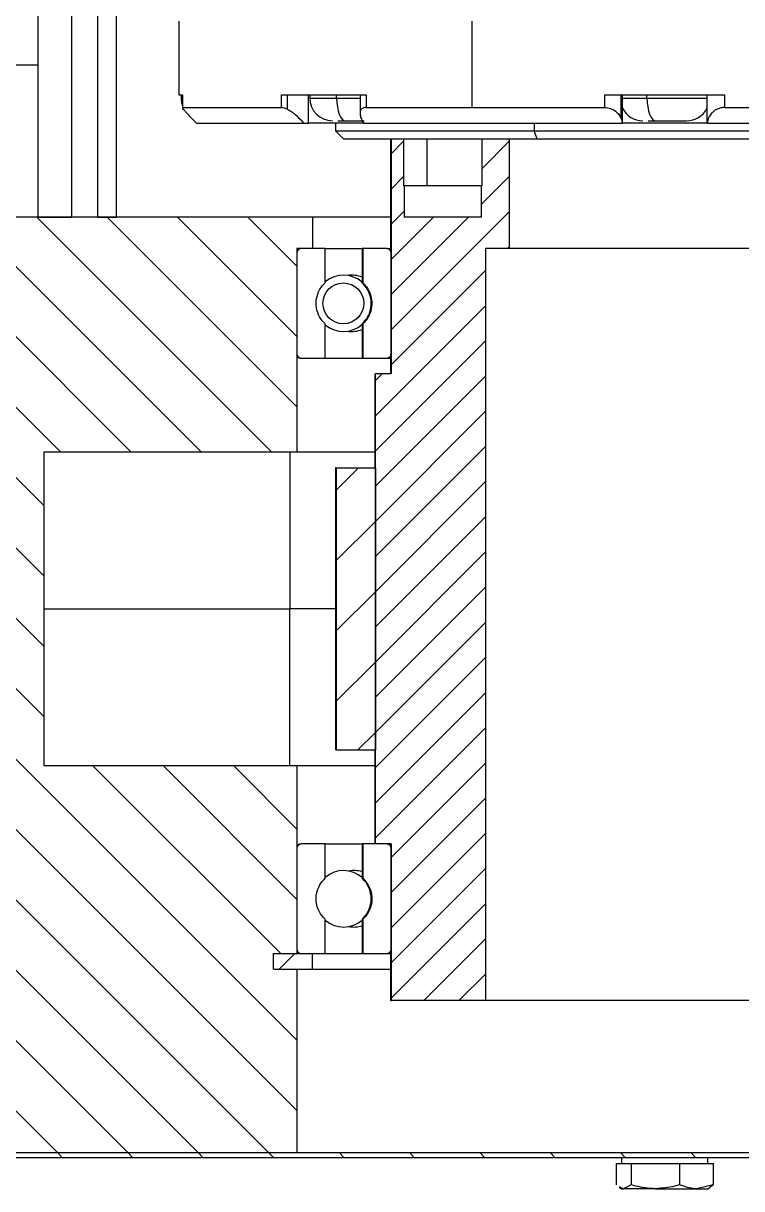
# Model space of a CAD drawing. Header units: millimetres. Extents: x -48 to 1187, y 2 to 839.
# Drawn here: x 588.9 to 634.7, y 359.9 to 434.3 of the extents above; entities that cross this region are included whole.
import ezdxf

# ---------------------------------------------------------------- set-up
doc = ezdxf.new("R2010")
doc.units = ezdxf.units.MM

# ---------------------------------------------------------------- blocks, each defined once
blk = doc.blocks.new('SW_HATCH_3')
at = {"color": 0, "linetype": 'Continuous', "lineweight": 18}
for p, q in [((-73.781, 7.041), (-72.98, 7.842)), ((-67.98, 6.107), (-66.248, 7.839)), ((-73.781, 4.796), (-72.98, 5.597)), ((-68.013, 3.829), (-66.248, 5.594)), ((-95.946, -19.896), (-118.842, 3)), ((-95.946, -15.406), (-114.352, 3)), ((-94.862, -12), (-109.862, 3)), ((-90.372, -12), (-105.372, 3)), ((-85.882, -12), (-100.882, 3)), ((-81.391, -12), (-96.391, 3)), ((-79.792, -9.109), (-91.901, 3)), ((-79.792, -4.619), (-87.411, 3)), ((-79.792, -0.129), (-82.921, 3)), ((-73.781, 2.551), (-72.948, 3.384)), ((-73.781, -4.184), (-66.248, 3.349)), ((-73.781, -1.939), (-68.842, 3)), ((-73.781, 0.306), (-71.087, 3)), ((-95.946, -24.386), (-122.903, 2.57)), ((-66.352, 1), (-66.248, 1.104)), ((-73.781, -6.429), (-67.758, -0.406)), ((-95.946, -28.876), (-122.903, -1.92)), ((-74.784, -9.677), (-67.758, -2.651)), ((-74.784, -11.922), (-67.758, -4.896)), ((-79.792, -49.52), (-122.903, -6.41)), ((-74.784, -7.432), (-74.352, -7)), ((-74.784, -14.167), (-67.758, -7.141)), ((-74.784, -16.412), (-67.758, -9.386)), ((-79.792, -54.01), (-122.903, -10.9)), ((-74.784, -18.657), (-67.758, -11.631)), ((-81.593, -56.7), (-126.293, -12)), ((-77.288, -14.427), (-75.862, -13)), ((-74.784, -20.902), (-67.758, -13.876)), ((-86.083, -56.7), (-126.673, -16.11)), ((-74.784, -23.147), (-67.758, -16.122)), ((-77.288, -18.917), (-74.784, -16.412)), ((-74.784, -25.392), (-67.758, -18.367)), ((-74.784, -27.637), (-67.758, -20.612)), ((-90.573, -56.7), (-126.404, -20.869)), ((-77.288, -23.407), (-74.784, -20.902)), ((-74.784, -29.882), (-67.758, -22.857)), ((-74.784, -32.127), (-67.758, -25.102)), ((-77.288, -27.897), (-74.784, -25.392)), ((-74.784, -34.372), (-67.758, -27.347)), ((-74.784, -36.617), (-67.758, -29.592)), ((-75.901, -31), (-74.784, -29.882)), ((-73.781, -37.86), (-67.758, -31.837)), ((-80.822, -44), (-92.822, -32)), ((-79.792, -40.54), (-88.332, -32)), ((-79.792, -36.05), (-83.842, -32)), ((-73.781, -40.105), (-67.758, -34.082)), ((-73.781, -42.35), (-67.758, -36.327)), ((-73.781, -44.595), (-67.758, -38.572)), ((-73.781, -46.84), (-67.758, -40.817)), ((-71.696, -47), (-67.758, -43.062)), ((-80.921, -45), (-79.921, -44)), ((-79.792, -45.03), (-79.822, -45)), ((-69.451, -47), (-67.758, -45.307)), ((-95.063, -56.7), (-100.484, -51.279)), ((-94.763, -57), (-95.063, -56.7)), ((-90.273, -57), (-90.573, -56.7)), ((-85.783, -57), (-86.083, -56.7)), ((-81.293, -57), (-81.593, -56.7)), ((-76.803, -57), (-77.103, -56.7)), ((-72.312, -57), (-72.612, -56.7)), ((-67.822, -57), (-68.122, -56.7)), ((-63.332, -57), (-63.632, -56.7)), ((-58.842, -57), (-59.142, -56.7)), ((-54.352, -57), (-54.652, -56.7))]:
    blk.add_line(p, q, dxfattribs=at)

msp = doc.modelspace()

# ---------------------------------------------------------------- linework, layer by layer
at = {"color": 7, "linetype": 'Continuous', "lineweight": 25}
for p, q in [((589.812617, 448.903208), (589.812617, 421.903205)), ((589.831906, 421.903205), (589.831906, 448.903208)), ((591.971512, 448.878204), (591.971512, 421.903205)), ((593.653727, 421.903209), (593.653727, 448.878204)), ((594.834658, 421.903209), (594.834658, 448.903208)), ((598.81262, 434.403208), (598.81262, 429.703211)), ((617.511827, 434.403208), (617.511827, 428.903208)), ((589.812617, 431.603206), (587.630901, 431.603206)), ((598.81262, 429.703211), (599.04899, 429.703211)), ((598.962615, 429.703211), (598.962615, 429.503207)), ((598.962615, 429.503207), (599.041368, 429.503207)), ((599.041368, 429.703211), (599.041368, 428.763406)), ((599.04899, 429.703211), (599.04899, 428.903208)), ((605.357657, 429.703211), (610.761243, 429.703211)), ((605.357657, 428.903208), (605.357657, 429.703211)), ((605.749729, 428.784074), (605.749729, 429.703211)), ((607.089724, 427.903206), (607.089724, 429.703211)), ((607.163626, 429.703211), (607.163626, 429.503207)), ((607.163626, 429.503207), (608.882751, 429.503207)), ((608.882751, 429.503207), (608.882751, 429.703211)), ((608.882751, 429.503207), (610.375802, 429.503207)), ((610.375802, 429.703211), (610.375802, 428.520569)), ((610.761243, 429.703211), (610.761243, 428.903208)), ((625.991705, 429.703211), (633.633527, 429.703211)), ((625.991705, 428.903208), (625.991705, 429.703211)), ((627.032864, 428.199054), (627.032864, 429.703211)), ((627.114955, 427.903206), (627.114955, 429.703211)), ((627.114955, 429.503207), (628.681737, 429.503207)), ((628.681737, 429.503207), (628.681737, 429.703211)), ((628.681737, 429.503207), (632.510278, 429.503207)), ((632.510278, 429.703211), (632.510278, 427.903206)), ((633.633527, 429.703211), (633.633527, 428.903208)), ((599.04899, 428.903208), (605.357657, 428.903208)), ((610.761243, 428.903208), (617.511827, 428.903208)), ((617.511827, 428.903208), (625.991705, 428.903208)), ((633.633527, 428.903208), (648.863989, 428.903208)), ((599.93467, 427.903206), (606.774147, 427.903206)), ((606.774147, 427.903206), (607.089724, 427.903206)), ((610.609721, 427.903206), (607.089724, 427.903206)), ((608.812618, 427.903206), (608.812618, 427.403209)), ((608.951415, 428.053209), (609.458107, 428.053209)), ((609.458107, 428.053209), (610.638584, 428.053209)), ((610.597286, 427.903206), (627.109247, 427.903206)), ((621.479827, 427.903206), (621.479827, 427.403209)), ((627.114955, 427.903206), (627.109247, 427.903206)), ((631.042692, 427.903206), (627.114955, 427.903206)), ((628.750402, 428.053209), (629.257101, 428.053209)), ((629.257101, 428.053209), (631.208393, 428.053209)), ((632.515985, 427.903206), (631.042692, 427.903206)), ((632.515985, 427.903206), (632.510278, 427.903206)), ((632.515985, 427.903206), (649.027947, 427.903206)), ((608.812618, 427.403209), (609.312619, 426.903208)), ((608.812618, 427.403209), (621.479827, 427.403209)), ((609.312619, 426.903208), (621.678221, 426.903208)), ((612.312618, 426.903204), (612.312618, 419.751515)), ((612.35674, 426.903204), (612.35674, 411.903204)), ((613.157678, 426.903208), (613.157678, 423.903206)), ((614.665675, 423.903206), (614.665675, 426.903208)), ((618.157673, 423.903206), (618.157673, 426.903208)), ((619.890037, 426.903204), (619.890037, 419.903205)), ((621.479827, 427.403209), (650.812614, 427.403209)), ((621.678221, 426.903208), (621.479827, 427.403209)), ((621.678221, 426.903208), (650.31262, 426.903208)), ((614.665675, 423.903206), (613.157678, 423.903206)), ((613.190088, 423.903206), (613.190088, 421.903205)), ((618.157673, 423.903206), (614.665675, 423.903206)), ((618.125263, 421.903205), (618.125263, 423.903206)), ((607.346925, 421.903209), (563.235189, 421.903205)), ((589.831906, 421.903205), (591.971512, 421.903205)), ((593.653727, 421.903209), (594.834658, 421.903209)), ((607.346925, 421.903209), (607.346925, 419.903209)), ((612.312618, 421.903209), (607.346925, 421.903209)), ((618.125263, 421.903205), (613.190088, 421.903205)), ((607.346925, 419.903209), (606.345463, 419.903209)), ((606.345463, 419.903209), (606.345463, 406.903208)), ((606.345463, 419.603207), (606.345463, 413.203207)), ((608.14819, 419.903209), (606.645885, 419.903209)), ((608.14819, 417.711118), (608.14819, 419.903209)), ((608.14819, 419.903209), (610.512617, 419.903209)), ((610.512617, 419.903209), (610.512617, 417.744846)), ((610.552619, 419.903209), (610.512617, 419.903209)), ((612.056005, 419.903209), (610.552619, 419.903209)), ((610.552619, 419.903209), (610.552619, 417.711118)), ((612.056005, 419.903209), (612.312618, 419.903209)), ((612.35674, 413.203207), (612.35674, 419.603207)), ((619.890037, 419.903205), (618.379879, 419.903205)), ((618.379879, 419.903205), (618.379879, 371.903204)), ((639.735195, 419.903205), (619.890037, 419.903205)), ((610.5148, 417.711118), (610.513608, 417.729532)), ((610.552619, 417.711118), (610.5148, 417.711118)), ((608.14819, 412.903206), (608.14819, 415.095297)), ((610.512617, 415.061568), (610.512617, 412.903206)), ((610.552619, 415.095297), (610.5148, 415.095297)), ((610.552619, 415.095297), (610.552619, 412.903206)), ((606.645885, 412.903206), (606.612618, 412.903206)), ((606.645885, 412.903206), (608.14819, 412.903206)), ((608.14819, 412.903206), (610.512617, 412.903206)), ((610.552619, 412.903206), (610.512617, 412.903206)), ((610.552619, 412.903206), (612.056005, 412.903206)), ((612.056005, 412.903206), (612.312618, 412.903206)), ((612.312618, 413.054348), (612.312618, 411.903204)), ((611.312616, 411.903204), (611.312616, 405.903206)), ((611.312616, 411.903204), (611.354354, 411.903204)), ((611.354354, 381.903203), (611.354354, 411.903204)), ((612.35674, 411.903204), (611.354354, 411.903204)), ((606.345463, 406.903208), (590.191576, 406.903208)), ((590.191576, 406.903208), (590.191576, 386.903207)), ((605.894367, 406.903208), (605.894367, 396.903207)), ((611.312616, 406.903208), (606.345463, 406.903208)), ((608.812618, 405.903206), (608.812618, 387.903207)), ((608.849379, 405.903206), (608.812618, 405.903206)), ((608.849379, 405.903206), (608.849379, 387.903207)), ((608.849379, 405.903206), (611.354354, 405.903206)), ((611.354354, 405.903206), (611.354354, 387.903207)), ((590.191576, 396.903207), (605.894367, 396.903207)), ((590.191576, 396.903207), (605.894367, 396.903207)), ((608.812618, 396.903207), (605.894367, 396.903207)), ((605.894367, 386.903207), (605.894367, 396.903207)), ((608.849379, 387.903207), (608.812618, 387.903207)), ((608.849379, 387.903207), (611.354354, 387.903207)), ((611.312616, 387.903207), (611.312616, 381.903203)), ((590.191576, 386.903207), (606.345463, 386.903207)), ((606.345463, 386.903207), (606.345463, 374.903207)), ((606.345463, 386.903207), (611.312616, 386.903207)), ((606.345463, 381.603208), (606.345463, 375.203207)), ((606.645885, 381.903207), (606.612618, 381.903207)), ((608.14819, 381.903207), (606.645885, 381.903207)), ((608.14819, 379.711116), (608.14819, 381.903207)), ((608.14819, 381.903207), (610.552619, 381.903207)), ((610.512617, 381.903207), (610.512617, 379.711116)), ((610.552619, 381.903207), (610.512617, 381.903207)), ((610.552619, 381.903207), (610.552619, 379.711116)), ((612.056005, 381.903207), (610.552619, 381.903207)), ((612.35674, 381.903203), (611.354354, 381.903203)), ((612.312618, 381.903203), (612.312618, 381.75303)), ((612.35674, 381.903203), (612.35674, 371.903204)), ((612.35674, 375.203207), (612.35674, 381.603208)), ((610.552619, 379.711116), (610.512625, 379.711116)), ((608.14819, 374.903207), (608.14819, 377.095299)), ((610.512617, 377.095299), (610.512617, 374.903207)), ((610.552619, 377.095299), (610.512625, 377.095299)), ((610.552619, 377.095299), (610.552619, 374.903207)), ((604.843485, 373.903207), (604.843485, 374.903207)), ((604.843485, 374.903207), (607.346925, 374.903207)), ((604.843485, 374.903207), (606.345463, 374.903207)), ((606.645885, 374.903207), (608.14819, 374.903207)), ((607.346925, 373.903207), (607.346925, 374.903207)), ((608.14819, 374.903207), (610.552619, 374.903207)), ((610.552619, 374.903207), (610.512617, 374.903207)), ((610.552619, 374.903207), (612.056005, 374.903207)), ((612.056005, 374.903207), (612.312618, 374.903207)), ((612.312618, 375.050579), (612.312618, 371.903204)), ((604.843485, 373.903207), (607.346925, 373.903207)), ((604.843485, 373.903207), (606.345463, 373.903207)), ((606.345463, 373.903207), (606.345463, 362.203207)), ((607.346925, 373.903207), (612.312618, 373.903207)), ((612.312618, 371.903204), (612.35674, 371.903204)), ((618.379879, 371.903204), (612.35674, 371.903204)), ((585.697542, 362.203207), (606.345463, 362.203207)), ((586.380246, 362.203207), (673.244986, 362.203208)), ((586.412023, 361.903207), (673.213217, 361.903208)), ((626.71316, 361.503207), (626.71316, 360.148827)), ((626.71316, 361.503207), (627.189058, 361.503207)), ((627.062622, 361.903208), (627.062622, 361.503207)), ((627.189058, 361.503207), (627.664956, 361.503207)), ((627.664956, 361.503207), (627.664956, 360.148827)), ((627.664956, 361.503207), (629.214677, 361.503207)), ((629.214677, 361.503207), (630.764398, 361.503207)), ((630.764398, 361.503207), (630.764398, 360.148827)), ((630.764398, 361.503207), (631.838235, 361.503207)), ((631.838235, 361.503207), (632.912072, 361.503207)), ((632.56261, 361.503207), (632.56261, 361.903208)), ((632.912072, 361.503207), (632.912072, 360.148828)), ((626.908678, 359.992086), (627.062622, 359.903207)), ((627.664956, 360.148827), (627.189058, 359.903207)), ((632.912072, 360.148828), (631.838235, 359.903207)), ((632.562625, 359.903207), (632.716554, 359.992086)), ((632.695246, 360.029012), (632.912072, 360.148828)), ((627.062622, 359.903207), (627.189058, 359.903207)), ((629.214677, 359.903207), (627.189058, 359.903207)), ((629.214677, 359.903207), (631.838235, 359.903207)), ((631.838235, 359.903207), (632.562625, 359.903207))]:
    msp.add_line(p, q, dxfattribs=at)
at = {"color": 7, "linetype": 'Continuous', "lineweight": 25, "flags": 128}
for points in [[(598.962615, 429.503207), (598.990481, 429.220327), (599.041368, 429.031854)], [(608.882751, 429.503207), (608.8938, 429.220327), (608.926545, 428.948318), (608.979712, 428.697632), (609.051268, 428.477903), (609.138454, 428.297577), (609.237927, 428.163582), (609.345864, 428.08107), (609.458107, 428.053209)], [(628.681737, 429.503207), (628.692794, 429.220327), (628.725532, 428.948318), (628.778699, 428.697632), (628.850254, 428.477903), (628.937441, 428.297577), (629.036921, 428.163582), (629.14485, 428.08107), (629.257101, 428.053209)], [(641.245353, 371.903204), (640.96846, 371.903204), (640.303734, 371.903204), (639.312151, 371.903204), (638.024616, 371.903204), (636.481243, 371.903204), (634.730104, 371.903204), (632.82575, 371.903204), (630.827534, 371.903204), (628.797698, 371.903204), (626.799482, 371.903204), (624.895143, 371.903204), (623.144004, 371.903204), (621.600616, 371.903204), (620.313081, 371.903204), (619.321513, 371.903204), (618.656772, 371.903204), (618.379879, 371.903204)]]:
    msp.add_lwpolyline(points, dxfattribs=at)
at = {"color": 7, "linetype": 'Continuous', "lineweight": 25}
msp.add_circle((609.312621, 416.403206), 1.302868, dxfattribs=at)
for centre, radius, start, end in [((608.613629, 429.503212), 1.450003, 180.00019075, 269.99995645), ((628.41261, 429.503208), 1.449999, 206.49985391, 270.0004631), ((631.212622, 429.503208), 1.449999, 270.00012571, 333.50014609), ((606.61262, 419.603211), 0.299998, 90.00033139, 152.93994503), ((609.312619, 416.403206), 1.8, 47.7991166, 130.30865371), ((609.826602, 416.403224), 1.799983, 67.5967386, 98.20861272), ((609.312618, 416.403205), 1.799997, 229.69130993, 312.15588715), ((609.826597, 416.403234), 1.800025, 261.79175186, 292.40289682), ((606.61262, 413.203204), 0.299998, 207.06005497, 269.99966861), ((606.612619, 381.603209), 0.299998, 90.00007147, 152.93933314), ((609.325485, 378.403211), 1.799996, 47.85559146, 130.8479697), ((610.000744, 378.403234), 1.799974, 73.47830793, 100.81119274), ((609.312613, 378.403208), 1.775003, 312.5363345, 47.4636655), ((609.325487, 378.403209), 1.800002, 229.15213337, 312.23091296), ((610.000743, 378.403187), 1.79998, 259.18885548, 286.52164386), ((606.612621, 375.20321), 0.300003, 207.06119463, 269.99940076)]:
    msp.add_arc(centre, radius, start, end, dxfattribs=at)
for points, knots in [([(599.04899, 428.903208), (599.049606, 428.890878), (599.052258, 428.837758), (599.092537, 428.799074), (599.123466, 428.76937)], [0, 0, 0, 0, 0.23212458, 1, 1, 1, 1]), ([(599.123466, 428.76937), (599.171479, 428.712633), (599.284935, 428.578564), (599.555403, 428.289585), (599.780514, 428.060253), (599.93467, 427.903206)], [0, 0, 0, 0, 0.187820511, 0.443818105, 1, 1, 1, 1]), ([(605.357657, 428.903208), (605.416774, 428.895993), (605.554054, 428.879238), (605.678738, 428.818599), (605.749729, 428.784074)], [0, 0, 0, 0, 0.4306278302, 1, 1, 1, 1]), ([(605.749729, 428.784074), (605.839409, 428.732522), (606.039604, 428.617442), (606.396776, 428.334813), (606.627474, 428.070958), (606.774147, 427.903206)], [0, 0, 0, 0, 0.228132013, 0.50926526, 1, 1, 1, 1]), ([(610.761243, 428.903208), (610.714866, 428.900433), (610.627713, 428.895216), (610.480041, 428.82937), (610.368898, 428.658852), (610.371954, 428.412627), (610.427854, 428.254674), (610.4579, 428.169773)], [0, 0, 0, 0, 0.142381838, 0.267568926, 0.484653384, 0.722998885, 1, 1, 1, 1]), ([(625.991705, 428.903208), (626.052985, 428.899958), (626.177404, 428.893359), (626.410752, 428.828691), (626.663492, 428.690873), (626.896421, 428.466033), (626.988736, 428.2854), (627.032864, 428.199054)], [0, 0, 0, 0, 0.138445767, 0.281089749, 0.543644908, 0.781852714, 1, 1, 1, 1]), ([(633.633527, 428.903208), (633.55348, 428.897638), (633.39529, 428.886629), (633.177023, 428.8084), (632.984402, 428.697584), (632.780252, 428.520478), (632.590088, 428.258031), (632.539996, 428.018179), (632.515985, 427.903206)], [0, 0, 0, 0, 0.146910263, 0.290323233, 0.42162931, 0.553394446, 0.785920351, 1, 1, 1, 1]), ([(610.4579, 428.169773), (610.480329, 428.119741), (610.521429, 428.028056), (610.573589, 427.942207), (610.597286, 427.903206)], [0, 0, 0, 0, 0.545701153, 1, 1, 1, 1]), ([(627.032864, 428.199054), (627.053058, 428.144803), (627.088816, 428.048743), (627.103052, 427.947341), (627.109247, 427.903206)], [0, 0, 0, 0, 0.56475879, 1, 1, 1, 1]), ([(606.645885, 419.903209), (606.62279, 419.901629), (606.565972, 419.897743), (606.480872, 419.860519), (606.405235, 419.791821), (606.354921, 419.702261), (606.348581, 419.635861), (606.345463, 419.603207)], [0, 0, 0, 0, 0.147343457, 0.362485803, 0.577494781, 0.792221879, 1, 1, 1, 1]), ([(612.35674, 419.603207), (612.355859, 419.620505), (612.353913, 419.658688), (612.333387, 419.728109), (612.286661, 419.804719), (612.206844, 419.869064), (612.125233, 419.899524), (612.073786, 419.902262), (612.056005, 419.903209)], [0, 0, 0, 0, 0.110238956, 0.243341175, 0.457646877, 0.671953972, 0.886624496, 1, 1, 1, 1]), ([(608.14819, 415.095297), (608.117932, 415.124278), (607.943984, 415.290881), (607.696081, 415.666207), (607.544421, 416.253429), (607.596436, 416.858319), (607.815035, 417.341862), (608.033478, 417.604125), (608.136069, 417.699812), (608.14819, 417.711118)], [0, 0, 0, 0, 0.042902469, 0.246633632, 0.450039624, 0.653218151, 0.856344453, 0.983026822, 1, 1, 1, 1]), ([(610.5148, 415.095297), (610.648507, 415.244575), (610.915987, 415.543205), (611.101182, 416.128278), (611.09231, 416.731129), (610.895446, 417.293131), (610.63774, 417.576117), (610.5148, 417.711118)], [0, 0, 0, 0, 0.2034935, 0.407089908, 0.610682413, 0.814273027, 1, 1, 1, 1]), ([(610.552619, 417.711118), (610.614312, 417.649463), (610.764617, 417.499253), (610.987433, 417.15009), (611.147575, 416.642723), (611.123703, 416.03873), (610.920051, 415.493503), (610.668662, 415.221059), (610.552619, 415.095297)], [0, 0, 0, 0, 0.089115647, 0.217116377, 0.420109993, 0.623110188, 0.826024105, 1, 1, 1, 1]), ([(610.513608, 415.076883), (610.513386, 415.07342), (610.512457, 415.058892), (610.513787, 415.079558), (610.5148, 415.095297)], [0, 0, 0, 0, 0.238376215, 1, 1, 1, 1]), ([(606.345463, 413.203207), (606.34588, 413.191534), (606.347498, 413.146328), (606.370911, 413.069172), (606.43049, 412.985849), (606.514593, 412.927191), (606.591072, 412.904996), (606.635288, 412.903552), (606.645885, 412.903206)], [0, 0, 0, 0, 0.074565148, 0.288765128, 0.503038694, 0.717528066, 0.932304863, 1, 1, 1, 1]), ([(612.056005, 412.903206), (612.070762, 412.903866), (612.11927, 412.906035), (612.199051, 412.933022), (612.280933, 412.995312), (612.329951, 413.070929), (612.35322, 413.142473), (612.355591, 413.183382), (612.35674, 413.203207)], [0, 0, 0, 0, 0.094141143, 0.309449503, 0.52463563, 0.739397193, 0.873707027, 1, 1, 1, 1]), ([(606.645885, 381.903207), (606.639476, 381.903078), (606.599401, 381.902269), (606.526084, 381.884478), (606.439435, 381.829096), (606.376483, 381.74805), (606.348515, 381.667959), (606.346197, 381.618783), (606.345463, 381.603208)], [0, 0, 0, 0, 0.0409548235, 0.2560681441, 0.4711396579, 0.685984151, 0.900540563, 1, 1, 1, 1]), ([(612.35674, 381.603208), (612.354339, 381.631792), (612.349116, 381.693982), (612.304585, 381.781608), (612.232046, 381.853167), (612.144733, 381.896062), (612.083517, 381.900992), (612.056005, 381.903207)], [0, 0, 0, 0, 0.181984536, 0.395940544, 0.610121352, 0.824778433, 1, 1, 1, 1]), ([(608.14819, 377.095299), (608.014371, 377.244421), (607.746661, 377.542744), (607.561028, 378.1274), (607.569586, 378.729722), (607.766297, 379.292189), (608.024569, 379.575507), (608.14819, 379.711116)], [0, 0, 0, 0, 0.203389342, 0.406886243, 0.61020186, 0.813424164, 1, 1, 1, 1]), ([(610.552619, 379.711116), (610.686491, 379.562018), (610.954307, 379.263741), (611.140073, 378.679148), (611.131558, 378.076989), (610.934843, 377.514464), (610.676436, 377.231082), (610.552619, 377.095299)], [0, 0, 0, 0, 0.20338607, 0.406882494, 0.610108784, 0.813183, 1, 1, 1, 1]), ([(606.345463, 375.203207), (606.34787, 375.174593), (606.353106, 375.112343), (606.39767, 375.024649), (606.47024, 374.953076), (606.557457, 374.910309), (606.618514, 374.905405), (606.645885, 374.903207)], [0, 0, 0, 0, 0.182277329, 0.396538985, 0.610915387, 0.825577656, 1, 1, 1, 1]), ([(612.056005, 374.903207), (612.062335, 374.903333), (612.102391, 374.904131), (612.175771, 374.921856), (612.262607, 374.977265), (612.325702, 375.058354), (612.353682, 375.138484), (612.356005, 375.187648), (612.35674, 375.203207)], [0, 0, 0, 0, 0.040425826, 0.255823198, 0.471183772, 0.68620768, 0.900695654, 1, 1, 1, 1]), ([(627.189058, 359.903207), (627.177707, 359.903361), (627.080021, 359.904684), (627.000384, 359.970683), (626.930001, 360.029012)], [0, 0, 0, 0, 0.116204197, 1, 1, 1, 1]), ([(629.214677, 359.903207), (629.095474, 359.905816), (628.570736, 359.9173), (628.059813, 360.047897), (627.664956, 360.148827)], [0, 0, 0, 0, 0.227167786, 1, 1, 1, 1]), ([(630.764398, 360.148827), (630.660873, 360.119073), (630.156902, 359.974224), (629.631863, 359.934651), (629.214677, 359.903207)], [0, 0, 0, 0, 0.205418618, 1, 1, 1, 1]), ([(631.838235, 359.903207), (631.812784, 359.903458), (631.444702, 359.90709), (631.092369, 360.032287), (630.764398, 360.148827)], [0, 0, 0, 0, 0.069146237, 1, 1, 1, 1])]:
    msp.add_open_spline(points, degree=3, knots=knots, dxfattribs=at)

# ---------------------------------------------------------------- block references
at = {"color": 7, "linetype": 'Continuous', "lineweight": 18}
msp.add_blockref('SW_HATCH_3', (686.137858, 418.903207), dxfattribs=at)

doc.saveas('drawing.dxf')
